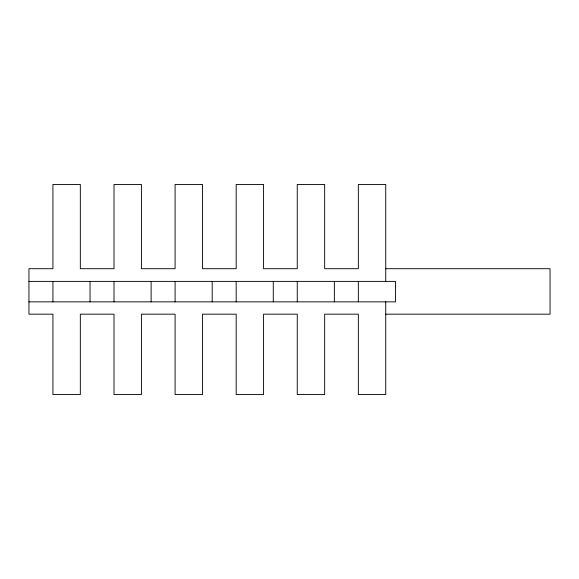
<?xml version="1.0" encoding="UTF-8"?>
<svg xmlns="http://www.w3.org/2000/svg" width="579" height="579" viewBox="0 0 579 579"><rect width="100%" height="100%" fill="white"/><g stroke="black" fill="none" stroke-linecap="round" stroke-linejoin="round"><path stroke-width="0.87" d="M385.744 268.707L550.05 268.707L550.05 314.173L385.744 314.173M28.95 281.394L395.45 281.394L395.45 301.854L28.95 301.854M385.744 281.394L385.744 184.433L358.343 184.433L358.343 268.707L324.66 268.707L324.66 184.433L297.259 184.433L297.259 268.707L263.575 268.707L263.575 184.433L236.181 184.433L236.181 268.707L202.498 268.707L202.498 184.433L175.097 184.433L175.097 268.707L141.414 268.707L141.414 184.433L114.012 184.433L114.012 268.707L80.329 268.707L80.329 184.433L52.928 184.433L52.928 268.707L28.95 268.707L28.95 314.173L52.928 314.173L52.928 394.567L80.329 394.567L80.329 314.173L114.012 314.173L114.012 394.567L141.414 394.567L141.414 314.173L175.097 314.173L175.097 394.567L202.498 394.567L202.498 314.173L236.181 314.173L236.181 394.567L263.575 394.567L263.575 314.173L297.259 314.173L297.259 394.567L324.66 394.567L324.66 314.173L358.343 314.173L358.343 394.567L385.744 394.567L385.744 301.854M358.343 281.394L358.343 301.854M334.365 281.394L334.365 301.854M297.259 281.394L297.259 301.854M273.281 281.394L273.281 301.854M236.181 281.394L236.181 301.854M212.196 281.394L212.196 301.854M175.097 281.394L175.097 301.854M151.119 281.394L151.119 301.854M114.012 281.394L114.012 301.854M90.035 281.394L90.035 301.854M52.928 281.394L52.928 301.854"/></g></svg>
